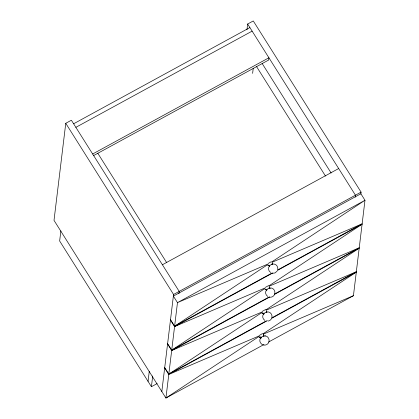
<?xml version="1.0" encoding="UTF-8"?>
<svg xmlns="http://www.w3.org/2000/svg" width="419" height="419" viewBox="0 0 419 419"><rect width="100%" height="100%" fill="white"/><g stroke="black" fill="none" stroke-linecap="round" stroke-linejoin="round"><path stroke-width="0.63" d="M269.035 341.296L269.108 339.799L268.38 337.882C265.164 332.974 257.444 337.85 260.487 342.862L261.906 344.345L263.284 344.921M271.931 317.345L272.01 315.847L271.282 313.931C268.066 309.028 260.34 313.899 263.383 318.911L264.803 320.394M274.827 293.394L274.906 291.896L274.178 289.979C270.962 285.077 263.242 289.948 266.285 294.96L267.699 296.443M277.729 269.443L277.807 267.945L277.074 266.034C273.858 261.126 266.138 265.997 269.181 271.014L270.601 272.491M178.918 293.672L179.191 291.404L71.387 120.232L65.762 123.301L54.014 220.363L165.924 398.05L263.98 344.528M60.87 230.916L59.65 240.998L151.411 386.706L157.156 383.568M148.054 381.374L149.274 371.286M151.411 386.706L152.71 375.99M161.823 391.535L173.566 294.473L65.762 123.301M246.943 29.843L247.65 24.019L253.275 20.95L361.078 192.122L360.843 194.06M252.626 73.377L253.249 68.239M355.218 197.134L355.453 195.191L247.65 24.019M268.569 342.024L353.437 295.699L356.291 272.125L271.423 318.45M271.465 318.073L356.333 271.748L359.188 248.174L274.319 294.499M274.366 294.122L359.235 247.797L362.084 224.223L277.216 270.548M277.839 269.857L362.131 223.846L364.986 200.277L360.879 193.761L173.366 296.113L177.473 302.628L174.618 326.197L272.104 272.989M269.496 286.968L269.171 287.523M269.689 265.819L269.422 266.61L269.579 266.343M260.791 338.337L261.006 337.861M263.478 334.687L263.315 334.97M274.764 293.918C274.131 296.113 271.842 297.563 269.585 297.186M268.972 341.82C268.333 344.015 266.044 345.46 263.787 345.088M277.032 271.229L274.953 272.963L272.486 273.235M271.234 319.131L269.888 320.467L268.092 321.111M272.198 263.415L272.387 262.917M272.167 264.09L272.392 263.404L272.109 263.085M266.678 290.294L266.526 290.561L266.678 289.634M263.781 314.245L263.624 314.512L263.776 313.585M266.5 311.165L266.274 311.474M263.745 334.676C262.813 335.519 263.876 334.383 263.603 335.713C262.613 336.143 264.86 336.122 263.891 336.253M269.166 288.167L269.501 287.444L269.265 287.031M263.373 335.425L263.656 334.692M266.803 290.142L267.128 289.812M263.902 314.093L264.232 313.763M261.006 338.039L261.33 337.714M259.199 335.556L262.462 333.534M268.118 263.488L271.418 261.608M265.222 287.439L268.757 285.512M262.582 311.17L265.625 309.505M267.348 264.86L174.618 326.197L170.517 319.687M272.256 261.613L364.986 200.277L177.473 302.628L267.699 264.138M264.447 288.811L171.722 350.148L167.616 343.632M269.359 285.564L362.084 224.223M261.55 312.763L168.82 374.099L164.719 367.583M265.913 309.877L359.188 248.174M258.654 336.714L165.924 398.05L168.778 374.476L164.672 367.961M263.017 333.823L356.291 272.125M73.624 123.783L249.886 27.575M75.865 127.339L252.123 31.126M92.651 153.993L268.909 57.78L268.637 60.048L93.521 155.632M162.404 264.75L338.667 168.538M173.566 294.473L361.078 192.122M272.633 273.052L174.571 326.579L171.722 350.148L269.202 296.94M269.731 297.003L171.675 350.53L168.82 374.099L266.306 320.891M267.406 320.64L168.778 374.476L259 335.986M271.905 262.341L362.131 223.846M264.798 288.083L174.571 326.579L170.47 320.064M269.008 286.287L359.235 247.797M262.504 311.778L171.675 350.53L167.574 344.015M266.112 310.238L356.333 271.748M263.211 334.189L353.437 295.699M271.926 264.635L272.381 264.462M269.26 288.487L270.025 288.303M260.461 337.059L259.178 337.248M268.888 265.306L267.652 265.29M266.364 289.34L265.656 289.445L265.29 289.063M263.268 313.203L261.859 313.192M266.584 312.359C267.919 312.04 265.787 312.763 266.432 311.029M268.857 265.154L268.186 265.112L269.045 265.452M269.642 265.719L268.878 265.677L268.804 265.306M266.746 289.67L264.976 289.346M263.247 313.349L262.388 313.014L262.87 313.093M260.351 337.3L259.492 336.965L259.974 337.044M265.814 289.23L265.363 289.115M263.692 313.648L262.917 313.176M260.367 337.154C259.476 336.803 260.204 337.834 260.796 337.599M269.663 265.688L269.7 266.013M270.155 288.309L269.187 287.879M264.965 335.87L265.437 336.028M262.137 63.463L331.13 173.005M256.512 66.532L325.505 176.074M272.329 264.316L272.114 264.043M97.753 153.192L166.741 262.734"/></g></svg>
